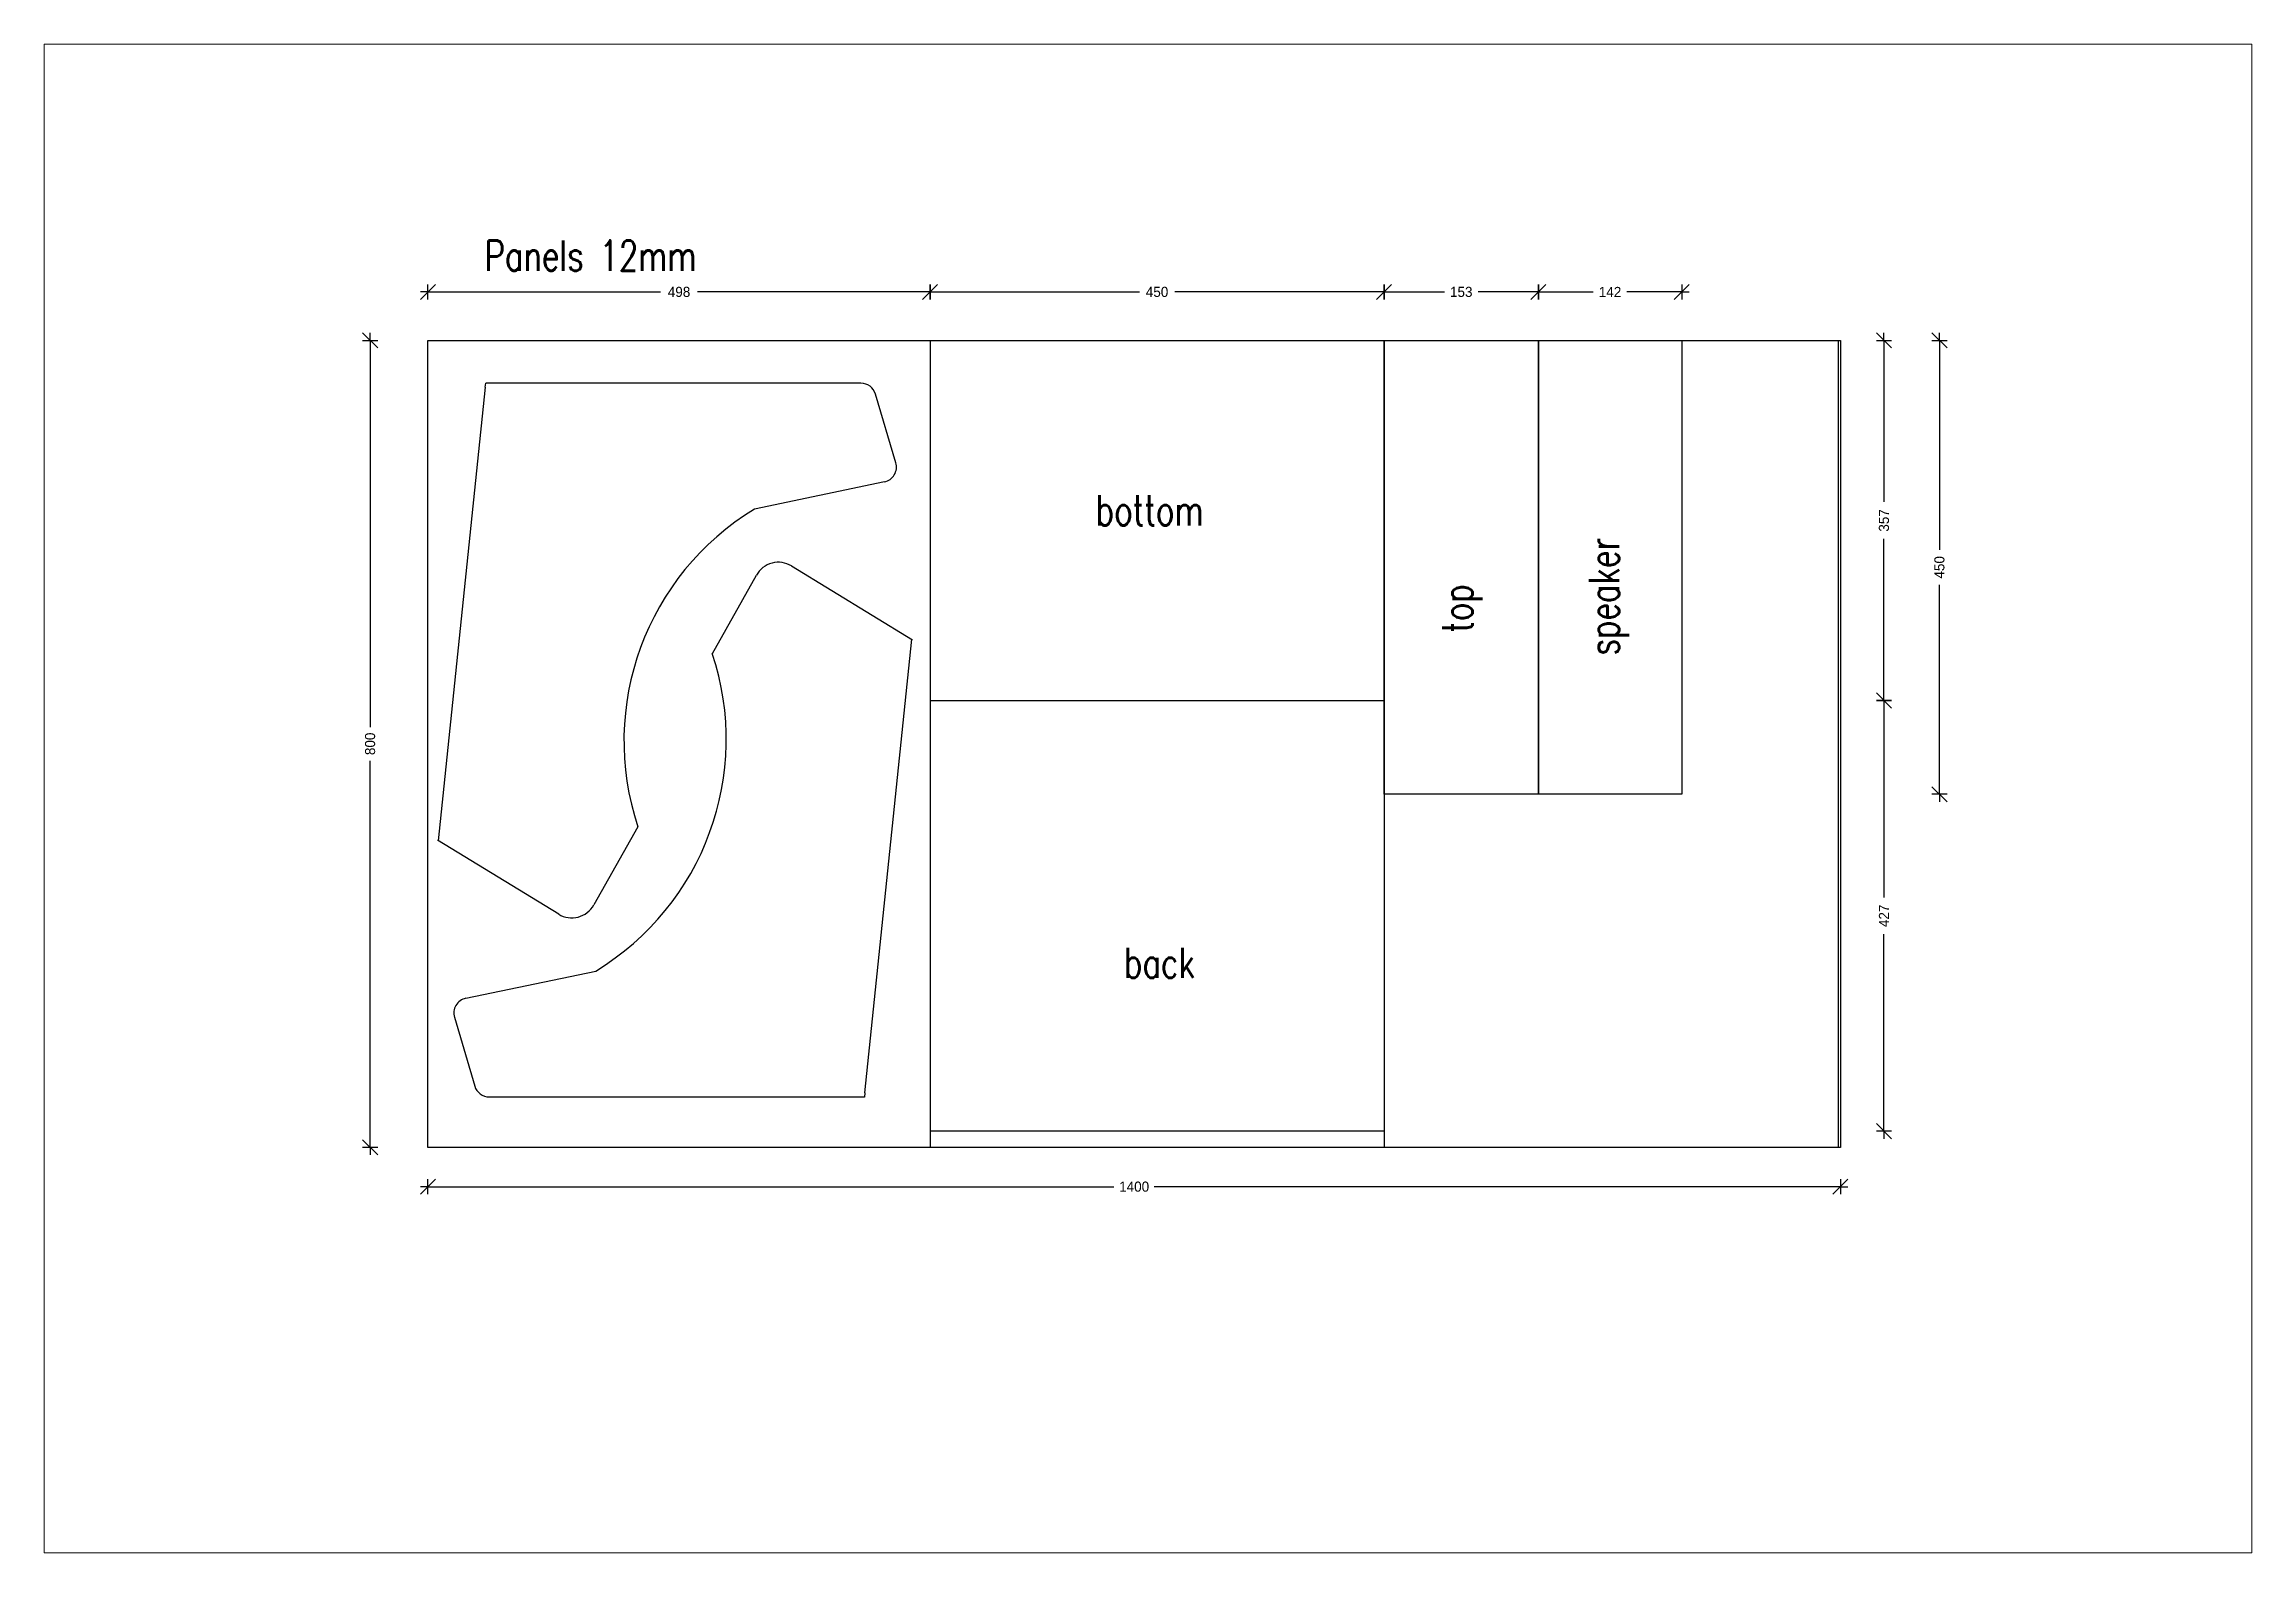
# Paper-space layout 'Layout 1 (4)' of a CAD drawing. Header units: millimetres. Extents: x 0 to 287, y 0 to 196.
# The model-space entities are those that its viewports show. They can reach past a viewport. Long polylines and large blocks are cut down to what shows.
import ezdxf

# ---------------------------------------------------------------- set-up
doc = ezdxf.new("R2010")
doc.units = ezdxf.units.MM
doc.header["$LTSCALE"] = 100
doc.layers.get('0').update_dxf_attribs({"lineweight": 25})
doc.layers.add('AOFFV--', color=30, linetype='Continuous', lineweight=50, plot=False)
doc.styles.add('Arch-Dim', font='romans.shx', dxfattribs={"width": 0.75})
doc.dimstyles.new('BYG', dxfattribs={"dimscale": 0, "dimtxt": 2, "dimasz": 1.5, "dimexe": 1.25, "dimexo": 0.625, "dimgap": 1, "dimtad": 0, "dimdec": 0, "dimzin": 0, "dimdsep": 46, "dimtxsty": 'Standard', "dimblk1": 'BTSKRAM', "dimblk2": 'BTSKRAM', "dimsah": 1, "dimcen": 1.5, "dimse1": 1, "dimse2": 1, "dimadec": 0, "dimazin": 0, "dimtfac": 1, "dimtdec": 0, "dimtofl": 0, "dimtmove": 1, "dimatfit": 3, "dimldrblk": 'BTSKRAM', "dimfxl": 1, "dimtolj": 1, "dimtzin": 0, "dimarcsym": 0})

# ---------------------------------------------------------------- blocks, each defined once
blk = doc.blocks.new('BTSKRAM')
for p, q in [((-1, -1), (1, 1)), ((0, 0), (-1, 0)), ((0, 1), (0, -1)), ((0, 0), (1, 0))]:
    blk.add_line(p, q)
blk = doc.blocks.new('*D59')
at = {"color": 0, "lineweight": -2, "transparency": 16777216}
for p, q in [((9678.9, -1503.3), (9878.9, -1503.3)), ((10113.9, -1503.3), (9913.9, -1503.3))]:
    blk.add_line(p, q, dxfattribs=at)
at = {"layer": 'Defpoints', "color": 0, "transparency": 16777216}
for p in [(10121.4, -1503.3), (9671.4, -1551.3), (10121.4, -1551.3)]:
    blk.add_point(p, dxfattribs=at)
at = {"color": 0, "lineweight": -2, "transparency": 16777216, "xscale": 7.5, "yscale": 7.5, "zscale": 7.5, "rotation": 180}
blk.add_blockref('BTSKRAM', (9671.4, -1503.3), dxfattribs=at)
at = {"color": 0, "lineweight": -2, "transparency": 16777216, "xscale": 7.5, "yscale": 7.5, "zscale": 7.5}
blk.add_blockref('BTSKRAM', (10121.4, -1503.3), dxfattribs=at)
at = {"color": 0, "transparency": 16777216, "insert": (9896.4, -1503.3), "char_height": 10, "attachment_point": 5}
blk.add_mtext('\\A1;450', dxfattribs=at)
blk = doc.blocks.new('*D60')
at = {"color": 0, "lineweight": -2, "transparency": 16777216}
for p, q in [((10616.9, -1558.8), (10616.9, -1711.5)), ((10616.9, -1900.8), (10616.9, -1748.1))]:
    blk.add_line(p, q, dxfattribs=at)
at = {"layer": 'Defpoints', "color": 0, "transparency": 16777216}
for p in [(10045.9, -1551.3), (10045.9, -1908.3), (10616.9, -1908.3)]:
    blk.add_point(p, dxfattribs=at)
at = {"color": 0, "lineweight": -2, "transparency": 16777216, "xscale": 7.5, "yscale": 7.5, "zscale": 7.5}
for p, rotation in [((10616.9, -1551.3), 90), ((10616.9, -1908.3), 270)]:
    blk.add_blockref('BTSKRAM', p, dxfattribs=dict(at, rotation=rotation))
at = {"color": 0, "transparency": 16777216, "insert": (10616.9, -1729.8), "char_height": 10, "attachment_point": 5, "rotation": 90}
blk.add_mtext('\\A1;357', dxfattribs=at)
blk = doc.blocks.new('*D61')
at = {"color": 0, "lineweight": -2, "transparency": 16777216}
for p, q in [((10616.9, -1915.8), (10616.9, -2103.5)), ((10616.9, -2327.8), (10616.9, -2140.1))]:
    blk.add_line(p, q, dxfattribs=at)
at = {"layer": 'Defpoints', "color": 0, "transparency": 16777216}
for p in [(10045.9, -1908.3), (10045.9, -2335.3), (10616.9, -2335.3)]:
    blk.add_point(p, dxfattribs=at)
at = {"color": 0, "lineweight": -2, "transparency": 16777216, "xscale": 7.5, "yscale": 7.5, "zscale": 7.5}
for p, rotation in [((10616.9, -1908.3), 90), ((10616.9, -2335.3), 270)]:
    blk.add_blockref('BTSKRAM', p, dxfattribs=dict(at, rotation=rotation))
at = {"color": 0, "transparency": 16777216, "insert": (10616.9, -2121.8), "char_height": 10, "attachment_point": 5, "rotation": 90}
blk.add_mtext('\\A1;427', dxfattribs=at)
blk = doc.blocks.new('*D62')
at = {"color": 0, "lineweight": -2, "transparency": 16777216}
for p, q in [((10128.9, -1503.3), (10181.2, -1503.3)), ((10266.9, -1503.3), (10214.6, -1503.3))]:
    blk.add_line(p, q, dxfattribs=at)
at = {"layer": 'Defpoints', "color": 0, "transparency": 16777216}
for p in [(10274.4, -1503.3), (10121.4, -1551.3), (10274.4, -1551.3)]:
    blk.add_point(p, dxfattribs=at)
at = {"color": 0, "lineweight": -2, "transparency": 16777216, "xscale": 7.5, "yscale": 7.5, "zscale": 7.5, "rotation": 180}
blk.add_blockref('BTSKRAM', (10121.4, -1503.3), dxfattribs=at)
at = {"color": 0, "lineweight": -2, "transparency": 16777216, "xscale": 7.5, "yscale": 7.5, "zscale": 7.5}
blk.add_blockref('BTSKRAM', (10274.4, -1503.3), dxfattribs=at)
at = {"color": 0, "transparency": 16777216, "insert": (10197.9, -1503.3), "char_height": 10, "attachment_point": 5}
blk.add_mtext('\\A1;153', dxfattribs=at)
blk = doc.blocks.new('*D63')
at = {"color": 0, "lineweight": -2, "transparency": 16777216}
for p, q in [((10281.9, -1503.3), (10328.7, -1503.3)), ((10408.9, -1503.3), (10362.1, -1503.3))]:
    blk.add_line(p, q, dxfattribs=at)
at = {"layer": 'Defpoints', "color": 0, "transparency": 16777216}
for p in [(10416.4, -1503.3), (10274.4, -1551.3), (10416.4, -1551.3)]:
    blk.add_point(p, dxfattribs=at)
at = {"color": 0, "lineweight": -2, "transparency": 16777216, "xscale": 7.5, "yscale": 7.5, "zscale": 7.5, "rotation": 180}
blk.add_blockref('BTSKRAM', (10274.4, -1503.3), dxfattribs=at)
at = {"color": 0, "lineweight": -2, "transparency": 16777216, "xscale": 7.5, "yscale": 7.5, "zscale": 7.5}
blk.add_blockref('BTSKRAM', (10416.4, -1503.3), dxfattribs=at)
at = {"color": 0, "transparency": 16777216, "insert": (10345.4, -1503.3), "char_height": 10, "attachment_point": 5}
blk.add_mtext('\\A1;142', dxfattribs=at)
blk = doc.blocks.new('*D64')
at = {"color": 0, "lineweight": -2, "transparency": 16777216}
for p, q in [((10671.9, -1558.8), (10671.9, -1758.8)), ((10671.9, -1993.8), (10671.9, -1793.8))]:
    blk.add_line(p, q, dxfattribs=at)
at = {"layer": 'Defpoints', "color": 0, "transparency": 16777216}
for p in [(10283.9, -1551.3), (10283.9, -2001.3), (10671.9, -2001.3)]:
    blk.add_point(p, dxfattribs=at)
at = {"color": 0, "lineweight": -2, "transparency": 16777216, "xscale": 7.5, "yscale": 7.5, "zscale": 7.5}
for p, rotation in [((10671.9, -1551.3), 90), ((10671.9, -2001.3), 270)]:
    blk.add_blockref('BTSKRAM', p, dxfattribs=dict(at, rotation=rotation))
at = {"color": 0, "transparency": 16777216, "insert": (10671.9, -1776.3), "char_height": 10, "attachment_point": 5, "rotation": 90}
blk.add_mtext('\\A1;450', dxfattribs=at)
blk = doc.blocks.new('side')
for p, q in [((10205.6, 22.2), (10249.3, 99.8)), ((10284.1, 109), (10404.1, 35.6)), ((10356.9, -413.4), (10403.4, 36.4)), ((9961.2, -319.6), (10090, -292.6)), ((9949.9, -338.5), (9970.1, -406.7)), ((10356.9, -413.4), (10356.4, -417.5)), ((9984.5, -417.4), (10356.4, -417.4))]:
    blk.add_line(p, q)
for centre, radius, start, end in [((10271.1, 87.6), 25, 58.6895, 150.7442), ((9950.9, -62.9), 268.5, 301.1932, 18.4885), ((9964.3, -334.3), 15, 101.8421, 196.4784), ((9984.5, -402.4), 15, 196.4784, 270)]:
    blk.add_arc(centre, radius, start, end)
blk = doc.blocks.new('*D71')
at = {"color": 0, "lineweight": -2, "transparency": 16777216}
for p, q in [((9181.2, -1503.3), (9404.2, -1503.3)), ((9663.9, -1503.3), (9440.9, -1503.3))]:
    blk.add_line(p, q, dxfattribs=at)
at = {"layer": 'Defpoints', "color": 0, "transparency": 16777216}
for p in [(9671.4, -1503.3), (9173.7, -1551.3), (9671.4, -1551.3)]:
    blk.add_point(p, dxfattribs=at)
at = {"color": 0, "lineweight": -2, "transparency": 16777216, "xscale": 7.5, "yscale": 7.5, "zscale": 7.5, "rotation": 180}
blk.add_blockref('BTSKRAM', (9173.7, -1503.3), dxfattribs=at)
at = {"color": 0, "lineweight": -2, "transparency": 16777216, "xscale": 7.5, "yscale": 7.5, "zscale": 7.5}
blk.add_blockref('BTSKRAM', (9671.4, -1503.3), dxfattribs=at)
at = {"color": 0, "transparency": 16777216, "insert": (9422.6, -1503.3), "char_height": 10, "attachment_point": 5}
blk.add_mtext('\\A1;498', dxfattribs=at)
blk = doc.blocks.new('*D72')
at = {"color": 0, "lineweight": -2, "transparency": 16777216}
for p, q in [((9116.4, -1558.8), (9116.4, -1934.6)), ((9116.4, -2343.8), (9116.4, -1968))]:
    blk.add_line(p, q, dxfattribs=at)
at = {"layer": 'Defpoints', "color": 0, "transparency": 16777216}
for p in [(9173.7, -1551.3), (9116.4, -2351.3), (9173.7, -2351.3)]:
    blk.add_point(p, dxfattribs=at)
at = {"color": 0, "lineweight": -2, "transparency": 16777216, "xscale": 7.5, "yscale": 7.5, "zscale": 7.5}
for p, rotation in [((9116.4, -1551.3), 90), ((9116.4, -2351.3), 270)]:
    blk.add_blockref('BTSKRAM', p, dxfattribs=dict(at, rotation=rotation))
at = {"color": 0, "transparency": 16777216, "insert": (9116.4, -1951.3), "char_height": 10, "attachment_point": 5, "rotation": 90}
blk.add_mtext('\\A1;800', dxfattribs=at)
blk = doc.blocks.new('*D73')
at = {"color": 0, "lineweight": -2, "transparency": 16777216}
for p, q in [((9181.2, -2390.3), (9853.7, -2390.3)), ((10566.2, -2390.3), (9893.7, -2390.3))]:
    blk.add_line(p, q, dxfattribs=at)
at = {"layer": 'Defpoints', "color": 0, "transparency": 16777216}
for p in [(9173.7, -2351.3), (10573.7, -2351.3), (10573.7, -2390.3)]:
    blk.add_point(p, dxfattribs=at)
at = {"color": 0, "lineweight": -2, "transparency": 16777216, "xscale": 7.5, "yscale": 7.5, "zscale": 7.5, "rotation": 180}
blk.add_blockref('BTSKRAM', (9173.7, -2390.3), dxfattribs=at)
at = {"color": 0, "lineweight": -2, "transparency": 16777216, "xscale": 7.5, "yscale": 7.5, "zscale": 7.5}
blk.add_blockref('BTSKRAM', (10573.7, -2390.3), dxfattribs=at)
at = {"color": 0, "transparency": 16777216, "insert": (9873.7, -2390.3), "char_height": 10, "attachment_point": 5}
blk.add_mtext('\\A1;1400', dxfattribs=at)

msp = doc.modelspace()

# ---------------------------------------------------------------- linework, layer by layer
for p, q in [((9173.7, -2351.3), (9173.7, -1551.3)), ((9173.7, -1551.3), (10573.7, -1551.3)), ((9671.4, -1551.3), (9671.4, -2351.3)), ((9671.4, -1551.3), (9671.4, -1920.3)), ((10121.4, -1551.3), (10121.4, -2351.3)), ((10571.4, -1551.3), (10571.4, -2351.3)), ((10573.7, -1551.3), (10573.7, -2351.3)), ((10121.4, -1693.3), (10121.4, -1846.3)), ((9671.4, -1908.3), (10121.4, -1908.3)), ((10121.4, -1920.3), (10121.4, -2347.3)), ((10121.4, -2335.3), (9671.4, -2335.3)), ((10573.7, -2351.3), (9173.7, -2351.3))]:
    msp.add_line(p, q)
for points in [[(10121.4, -1551.3), (10274.4, -1551.3), (10274.4, -2001.3), (10121.4, -2001.3), (10121.4, -1551.3)], [(10416.4, -1551.3), (10416.4, -2001.3), (10274.4, -2001.3), (10274.4, -1551.3), (10416.4, -1551.3)]]:
    msp.add_lwpolyline(points)

# ---------------------------------------------------------------- block references
at = {"rotation": 180}
msp.add_blockref('side', (19587.4, -2011.2), dxfattribs=at)
msp.add_blockref('side', (-750, -1883.9))

# ---------------------------------------------------------------- texts
at = {"char_height": 30, "width": 870.418, "attachment_point": 1, "style": 'Arch-Dim'}
for s, insert in [('Panels 12mm', (9229.8, -1452.3)), ('bottom', (9835.6, -1704.7)), ('back', (9863.7, -2153.4))]:
    msp.add_mtext(s, dxfattribs=dict(at, insert=insert))
at = {"char_height": 30, "width": 870.418, "attachment_point": 1, "rotation": 90, "style": 'Arch-Dim'}
for s, insert in [('speaker', (10324.3, -1863.7)), ('top', (10179.1, -1841.2))]:
    msp.add_mtext(s, dxfattribs=dict(at, insert=insert))

# ---------------------------------------------------------------- dimensions: what is measured, and where the dimension line sits
for base, p1, p2, picture, middle in [((9671.4, -1503.3), (9173.7, -1551.3), (9671.4, -1551.3), '*D71', (9422.6, -1503.3)), ((10121.4, -1503.3), (9671.4, -1551.3), (10121.4, -1551.3), '*D59', (9896.4, -1503.3)), ((10274.4, -1503.3), (10121.4, -1551.3), (10274.4, -1551.3), '*D62', (10197.9, -1503.3)), ((10416.4, -1503.3), (10274.4, -1551.3), (10416.4, -1551.3), '*D63', (10345.4, -1503.3)), ((10573.7, -2390.3), (9173.7, -2351.3), (10573.7, -2351.3), '*D73', (9873.7, -2390.3))]:
    dim = msp.add_linear_dim(base=base, p1=p1, p2=p2, dimstyle='BYG', override={"dimscale": 5})
    dim.commit()
    dim.dimension.update_dxf_attribs({"geometry": picture, "text_midpoint": middle})
for base, p1, p2, picture, middle in [((9116.4, -2351.3), (9173.7, -1551.3), (9173.7, -2351.3), '*D72', (9116.4, -1951.3)), ((10616.9, -1908.3), (10045.9, -1551.3), (10045.9, -1908.3), '*D60', (10616.9, -1729.8)), ((10671.9, -2001.3), (10283.9, -1551.3), (10283.9, -2001.3), '*D64', (10671.9, -1776.3)), ((10616.9, -2335.3), (10045.9, -1908.3), (10045.9, -2335.3), '*D61', (10616.9, -2121.8))]:
    dim = msp.add_linear_dim(base=base, p1=p1, p2=p2, angle=90, dimstyle='BYG', override={"dimscale": 5})
    dim.commit()
    dim.dimension.update_dxf_attribs({"geometry": picture, "text_midpoint": middle})

psp = doc.layouts.new('Layout 1 (4)')

# ---------------------------------------------------------------- viewports
at = {"layer": 'AOFFV--', "view_target_point": (10151.78, 2167.14)}
psp.add_viewport(center=(143.71, 98.22), size=(287.41, 196.4404), view_center_point=(-264.33, -4172.61), view_height=1495.6303, dxfattribs=at)

doc.saveas('drawing.dxf')
